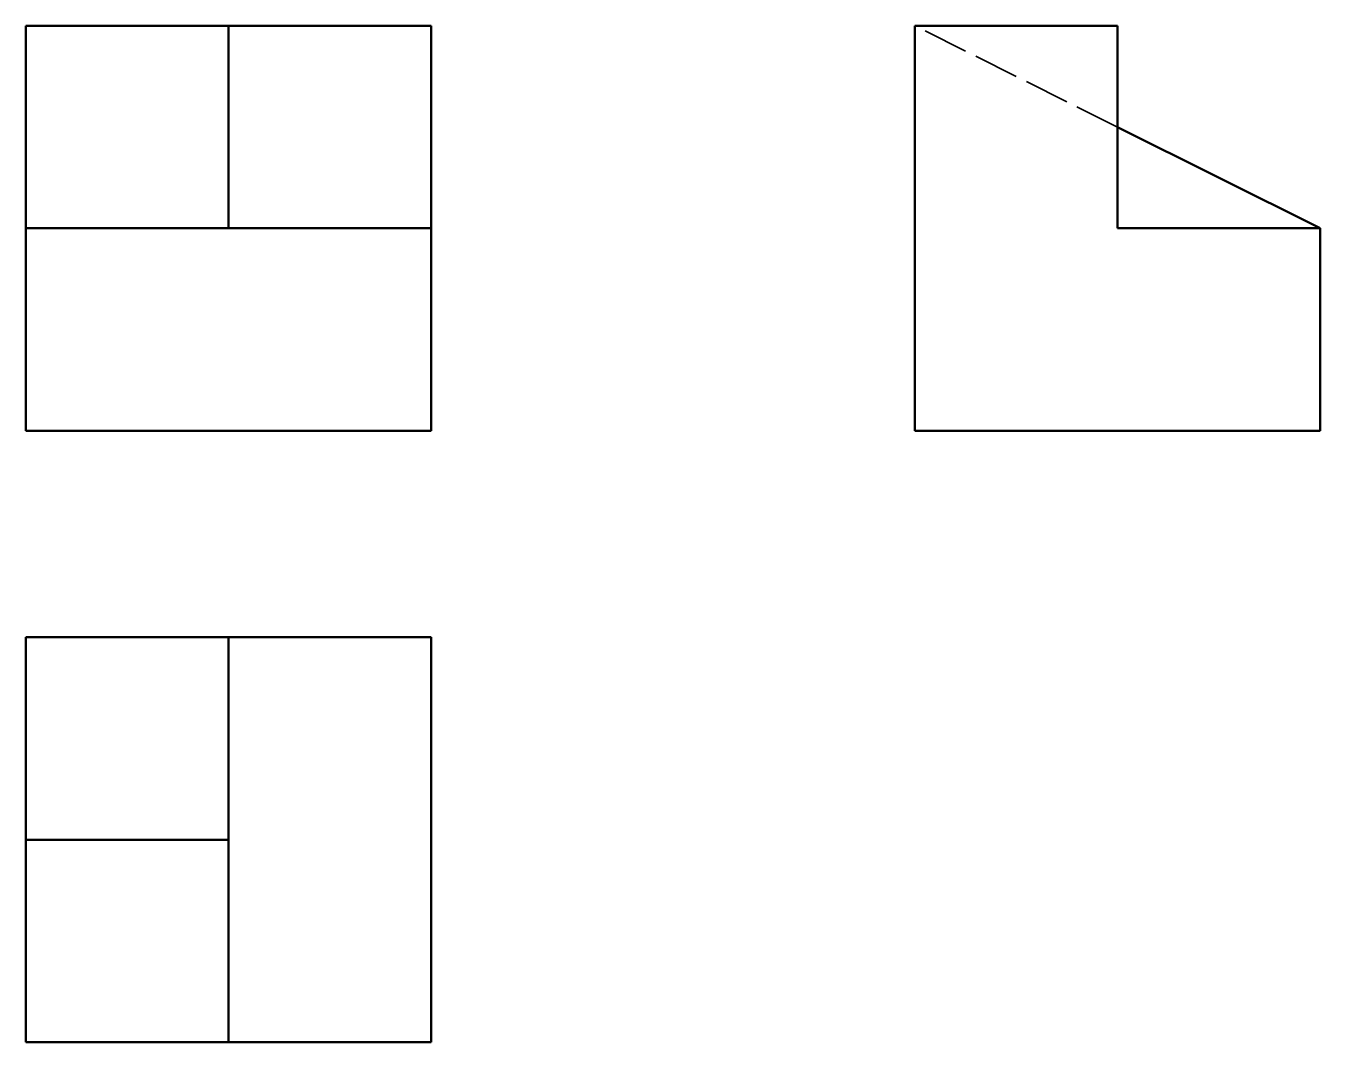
# Model space of a CAD drawing. Header units: millimetres. Extents: x 68 to 196, y 55 to 156.
import ezdxf

# ---------------------------------------------------------------- set-up
doc = ezdxf.new("R2010")
doc.units = ezdxf.units.MM
doc.linetypes.add('DASHED', pattern=[0.2068, 0.1655, -0.0413])
doc.layers.add('Oculto (ISO)', color=7, linetype='DASHED', lineweight=35)
doc.layers.add('Visible (ISO)', color=7, linetype='Continuous', lineweight=50)

msp = doc.modelspace()

# ---------------------------------------------------------------- linework, layer by layer
at = {"layer": 'Oculto (ISO)', "ltscale": 27.031769}
msp.add_line((175.88, 145.65), (155.88, 155.65), dxfattribs=at)
at = {"layer": 'Visible (ISO)'}
for p, q in [((88.1, 155.65), (68.1, 155.65)), ((68.1, 135.65), (68.1, 155.65)), ((108.1, 155.65), (88.1, 155.65)), ((88.1, 145.65), (88.1, 155.65)), ((108.1, 135.65), (108.1, 155.65)), ((155.88, 155.65), (175.88, 155.65)), ((155.88, 155.65), (155.88, 115.65)), ((175.88, 135.65), (175.88, 155.65)), ((88.1, 135.65), (88.1, 145.65)), ((195.88, 135.65), (175.88, 145.65)), ((68.1, 135.65), (88.1, 135.65)), ((68.1, 135.65), (68.1, 115.65)), ((88.1, 135.65), (108.1, 135.65)), ((108.1, 135.65), (108.1, 115.65)), ((175.88, 135.65), (195.88, 135.65)), ((195.88, 135.65), (195.88, 115.65)), ((68.1, 115.65), (108.1, 115.65)), ((155.88, 115.65), (195.88, 115.65)), ((68.1, 95.25), (68.1, 75.25)), ((88.1, 95.25), (68.1, 95.25)), ((88.1, 95.25), (88.1, 75.25)), ((108.1, 95.25), (88.1, 95.25)), ((108.1, 55.25), (108.1, 95.25)), ((88.1, 75.25), (68.1, 75.25)), ((68.1, 75.25), (68.1, 55.25)), ((88.1, 55.25), (88.1, 75.25)), ((68.1, 55.25), (88.1, 55.25)), ((88.1, 55.25), (108.1, 55.25))]:
    msp.add_line(p, q, dxfattribs=at)

doc.saveas('drawing.dxf')
